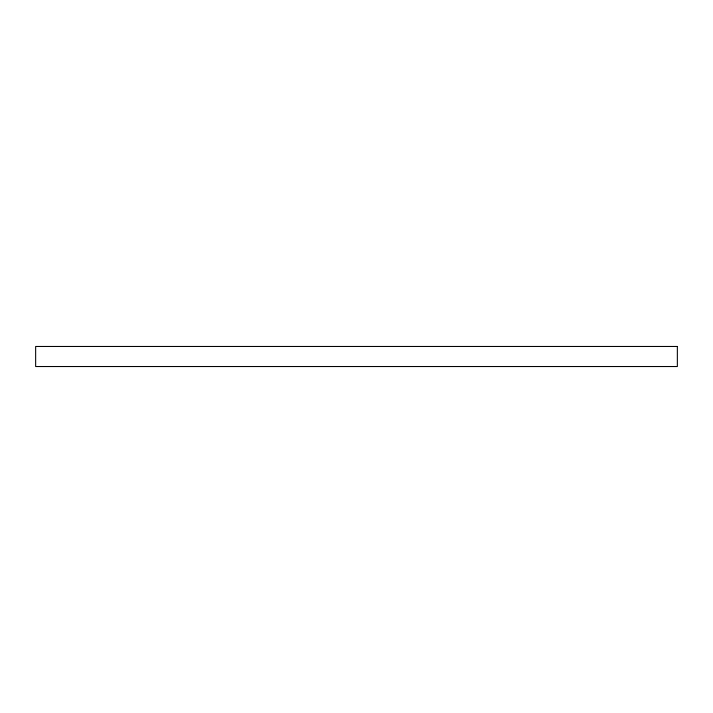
<?xml version="1.0" encoding="UTF-8"?>
<svg xmlns="http://www.w3.org/2000/svg" width="713" height="713" viewBox="0 0 713 713"><rect width="100%" height="100%" fill="white"/><g stroke="black" fill="none" stroke-linecap="round" stroke-linejoin="round"><path stroke-width="1.07" d="M677.35 346.473L35.65 346.473L35.65 366.527L677.35 366.527L677.35 346.473"/></g></svg>
